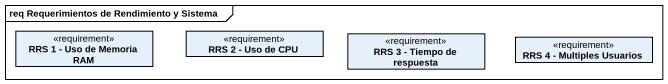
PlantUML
@startuml
mainframe req Requerimientos de Rendimiento y Sistema
hide circle
hide empty members
class "RRS 1 - Uso de Memoria RAM" as RRS_1_Uso_de_Memoria_RAM <<requirement>>
class "RRS 2 - Uso de CPU" as RRS_2_Uso_de_CPU <<requirement>>
class "RRS 3 - Tiempo de respuesta" as RRS_3_Tiempo_de_respuesta <<requirement>>
class "RRS 4 - Multiples Usuarios" as RRS_4_Multiples_Usuarios <<requirement>>
@enduml
